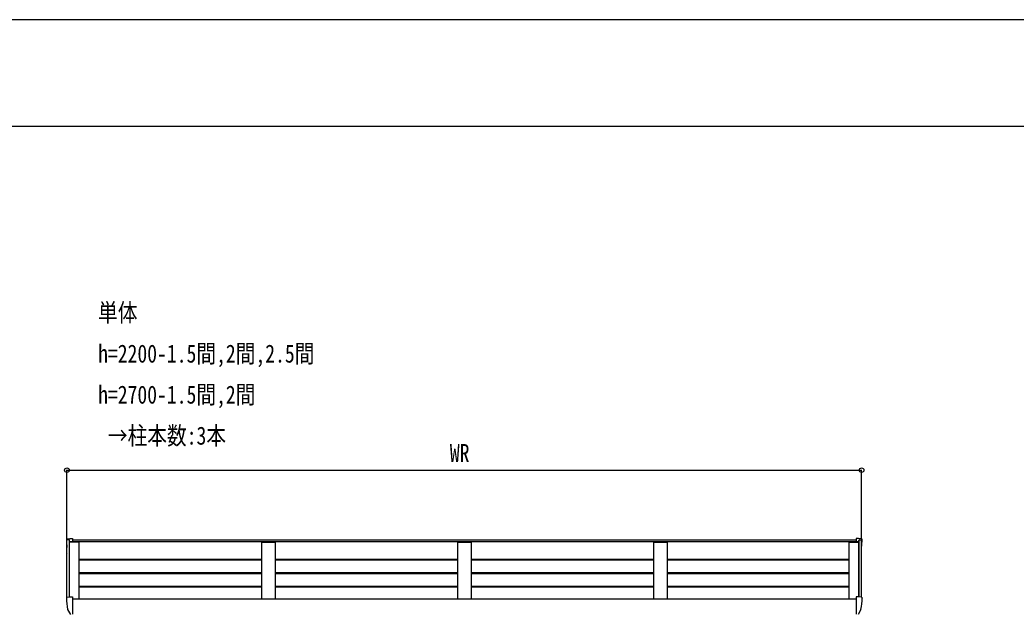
# Model space of a CAD drawing. Units: millimetres, scale not verified. Extents: x -8410 to 8410, y -5940 to 5940.
# Drawn here: x -4860 to -1219, y 3767 to 5940 of the extents above; entities that cross this region are included whole.
import ezdxf
from ezdxf.enums import TextEntityAlignment as Align

# ---------------------------------------------------------------- set-up
doc = ezdxf.new("R2010")
doc.units = ezdxf.units.MM
doc.header["$LTSCALE"] = 30
for name, color, linetype in [('0-1_USER1', 3, 'Continuous'), ('0-3_YKK_13', 4, 'Continuous'), ('0-4_YKK_A1', 4, 'Continuous'), ('0-5_YKK_D', 6, 'Continuous'), ('0-6_YKK_ZWAK', 7, 'Continuous')]:
    doc.layers.add(name, color=color, linetype=linetype)
doc.styles.add('ＭＳ ゴシック', font='')
doc.styles.get('ＭＳ ゴシック').set_extended_font_data('MS Gothic')

msp = doc.modelspace()

# ---------------------------------------------------------------- linework, layer by layer
at = {"layer": '0-3_YKK_13'}
for p, q in [((-4686.95, 4042.86), (-4676.84, 4043.39)), ((-4676.84, 4043.39), (-4667.79, 4043.39)), ((-4667.79, 4043.39), (-4667.79, 4030.98)), ((-1794.74, 4043.39), (-1803.79, 4043.39)), ((-1803.79, 4043.39), (-1803.79, 4030.98)), ((-1784.63, 4042.86), (-1794.74, 4043.39)), ((-4689.79, 4039.87), (-4689.79, 4039.39)), ((-1781.79, 4039.87), (-1781.79, 4039.39)), ((-4689.79, 3826.12), (-4689.79, 3825.65)), ((-4686.95, 3829.12), (-4676.84, 3829.65)), ((-4676.84, 3829.65), (-4667.79, 3829.65)), ((-4667.79, 3829.65), (-4667.79, 3767.29)), ((-1794.74, 3829.65), (-1803.79, 3829.65)), ((-1803.79, 3829.65), (-1803.79, 3767.29)), ((-1784.63, 3829.12), (-1794.74, 3829.65)), ((-1781.79, 3826.12), (-1781.79, 3825.65)), ((-4685.28, 3783.55), (-4675.23, 3766.15)), ((-4667.79, 3784.44), (-4667.79, 3783.89)), ((-4667.79, 3766.65), (-4667.79, 3767.29)), ((-1803.79, 3784.44), (-1803.79, 3783.89)), ((-1803.79, 3766.65), (-1803.79, 3767.29)), ((-1786.3, 3783.55), (-1796.35, 3766.15))]:
    msp.add_line(p, q, dxfattribs=at)
for centre, radius, start, end in [((-4686.79, 4039.87), 3, 93, 180), ((-1784.79, 4039.87), 3, 0, 87), ((-4487.79, 4039.39), 202, 180, 188.06898), ((-1983.79, 4039.39), 202, 351.93102, 0), ((-4686.79, 3826.12), 3, 93, 180), ((-4487.79, 3825.65), 202, 180, 191.90213), ((-1983.79, 3825.65), 202, 348.09787, 0), ((-1784.79, 3826.12), 3, 0, 87), ((-4683.98, 3784.3), 1.5, 191.90213, 210), ((-1787.6, 3784.3), 1.5, 330, 348.09787)]:
    msp.add_arc(centre, radius, start, end, dxfattribs=at)
at = {"layer": '0-4_YKK_A1'}
for p, q in [((-4687.79, 3828.95), (-4687.79, 4037.55)), ((-4679.66, 4038.93), (-4686.84, 4038.55)), ((-4678.79, 3829.55), (-4678.79, 4038.51)), ((-4678.09, 4036.7), (-4678.66, 4038.27)), ((-4678.09, 3829.58), (-4678.09, 4036.7)), ((-1793.49, 4030.96), (-4678.09, 4030.98)), ((-4667.79, 4038.28), (-1803.79, 4038.28)), ((-3976.79, 4029.06), (-3976.79, 3823.25)), ((-3975.8, 4030.06), (-3970.96, 4030.13)), ((-3970.96, 4030.13), (-3932.62, 4030.13)), ((-3932.62, 4030.13), (-3927.78, 4030.06)), ((-3926.79, 4029.06), (-3926.79, 3823.25)), ((-3260.79, 4029.06), (-3260.79, 3823.26)), ((-3259.8, 4030.06), (-3254.96, 4030.13)), ((-3254.96, 4030.13), (-3216.62, 4030.13)), ((-3216.62, 4030.13), (-3211.78, 4030.06)), ((-3210.79, 4029.06), (-3210.79, 3823.26)), ((-2544.79, 4029.06), (-2544.79, 3823.26)), ((-2543.8, 4030.06), (-2538.96, 4030.13)), ((-2538.96, 4030.13), (-2500.62, 4030.13)), ((-2500.62, 4030.13), (-2495.78, 4030.06)), ((-2494.79, 4029.06), (-2494.79, 3823.26)), ((-1793.49, 4036.7), (-1792.92, 4038.27)), ((-1793.49, 3829.58), (-1793.49, 4036.7)), ((-1792.79, 3829.55), (-1792.79, 4038.51)), ((-1791.92, 4038.93), (-1784.74, 4038.55)), ((-1783.79, 3828.95), (-1783.79, 4037.55)), ((-3976.79, 3967.03), (-4642.79, 3967.03)), ((-3976.79, 3964.05), (-4642.79, 3964.05)), ((-3260.79, 3967.03), (-3926.79, 3967.03)), ((-3260.79, 3964.05), (-3926.79, 3964.05)), ((-2544.79, 3967.03), (-3210.79, 3967.03)), ((-2544.79, 3964.05), (-3210.79, 3964.05)), ((-1828.79, 3967.03), (-2494.79, 3967.03)), ((-1828.79, 3964.05), (-2494.79, 3964.05)), ((-3976.79, 3917.59), (-4642.79, 3917.59)), ((-3976.79, 3914.61), (-4642.79, 3914.61)), ((-3260.79, 3917.59), (-3926.79, 3917.59)), ((-3260.79, 3914.61), (-3926.79, 3914.61)), ((-2544.79, 3917.59), (-3210.79, 3917.59)), ((-2544.79, 3914.61), (-3210.79, 3914.61)), ((-1828.79, 3917.59), (-2494.79, 3917.59)), ((-1828.79, 3914.61), (-2494.79, 3914.61)), ((-3976.82, 3865.12), (-4642.82, 3865.12)), ((-3976.79, 3868.16), (-4642.79, 3868.16)), ((-3260.82, 3865.12), (-3926.82, 3865.12)), ((-3260.79, 3868.15), (-3926.79, 3868.15)), ((-2544.82, 3865.12), (-3210.82, 3865.12)), ((-2544.79, 3868.16), (-3210.79, 3868.16)), ((-1828.82, 3865.12), (-2494.82, 3865.12)), ((-1828.79, 3868.16), (-2494.79, 3868.16)), ((-4667.79, 3823.26), (-1803.79, 3823.26))]:
    msp.add_line(p, q, dxfattribs=at)
for points in [[(-4642.79, 3823.26), (-4642.79, 4030.13), (-4678.09, 4030.13)], [(-1828.79, 3823.26), (-1828.79, 4030.13), (-1793.49, 4030.13)]]:
    msp.add_lwpolyline(points, dxfattribs=at)
for centre, radius, start, end in [((-4679.6, 4037.93), 1, 20, 93), ((-3975.79, 4029.06), 0.997, 90.66782, 179.85648), ((-3927.79, 4029.06), 0.997, 359.84961, 89.33225), ((-3259.79, 4029.06), 0.997, 90.66782, 179.85648), ((-3211.79, 4029.06), 0.997, 359.84961, 89.33225), ((-2543.79, 4029.06), 0.997, 90.66782, 179.85648), ((-2495.79, 4029.06), 0.997, 359.84961, 89.33225), ((-1791.98, 4037.93), 1, 87, 160), ((-1784.79, 4037.55), 1, 0, 87), ((-4686.79, 3987.73), 1, 93, 180)]:
    msp.add_arc(centre, radius, start, end, dxfattribs=at)
at = {"layer": '0-5_YKK_D'}
for p, q in [((-4687.79, 4009.78), (-4687.79, 4294.39)), ((-4687.79, 4293.39), (-1783.79, 4293.39)), ((-1783.79, 4009.78), (-1783.79, 4294.39))]:
    msp.add_line(p, q, dxfattribs=at)
for centre in [(-4687.79, 4293.39), (-1783.79, 4293.39)]:
    msp.add_circle(centre, 8.5, dxfattribs=at)
at = {"layer": '0-6_YKK_ZWAK'}
msp.add_line((7790.04, 5550), (-7809.96, 5550), dxfattribs=at)
msp.add_lwpolyline([(-8410, -5940), (8410, -5940), (8410, 5940), (-8410, 5940)], close=True, dxfattribs=at)

# ---------------------------------------------------------------- texts
at = {"layer": '0-1_USER1', "style": 'ＭＳ ゴシック', "width": 0.8}
for s, p in [('単体', (-4574, 4817)), ('h=2200-1.5間,2間,2.5間', (-4574, 4667)), ('h=2700-1.5間,2間', (-4574, 4517)), (' →柱本数:3本', (-4574, 4367))]:
    msp.add_text(s, height=65.98, dxfattribs=at).set_placement(p, align=Align.BOTTOM_LEFT)
at = {"layer": '0-5_YKK_D', "style": 'ＭＳ ゴシック', "width": 0.8}
msp.add_text('WR', height=65.98, dxfattribs=at).set_placement((-3288.59, 4303.39), align=Align.BOTTOM_LEFT)

doc.saveas('drawing.dxf')
